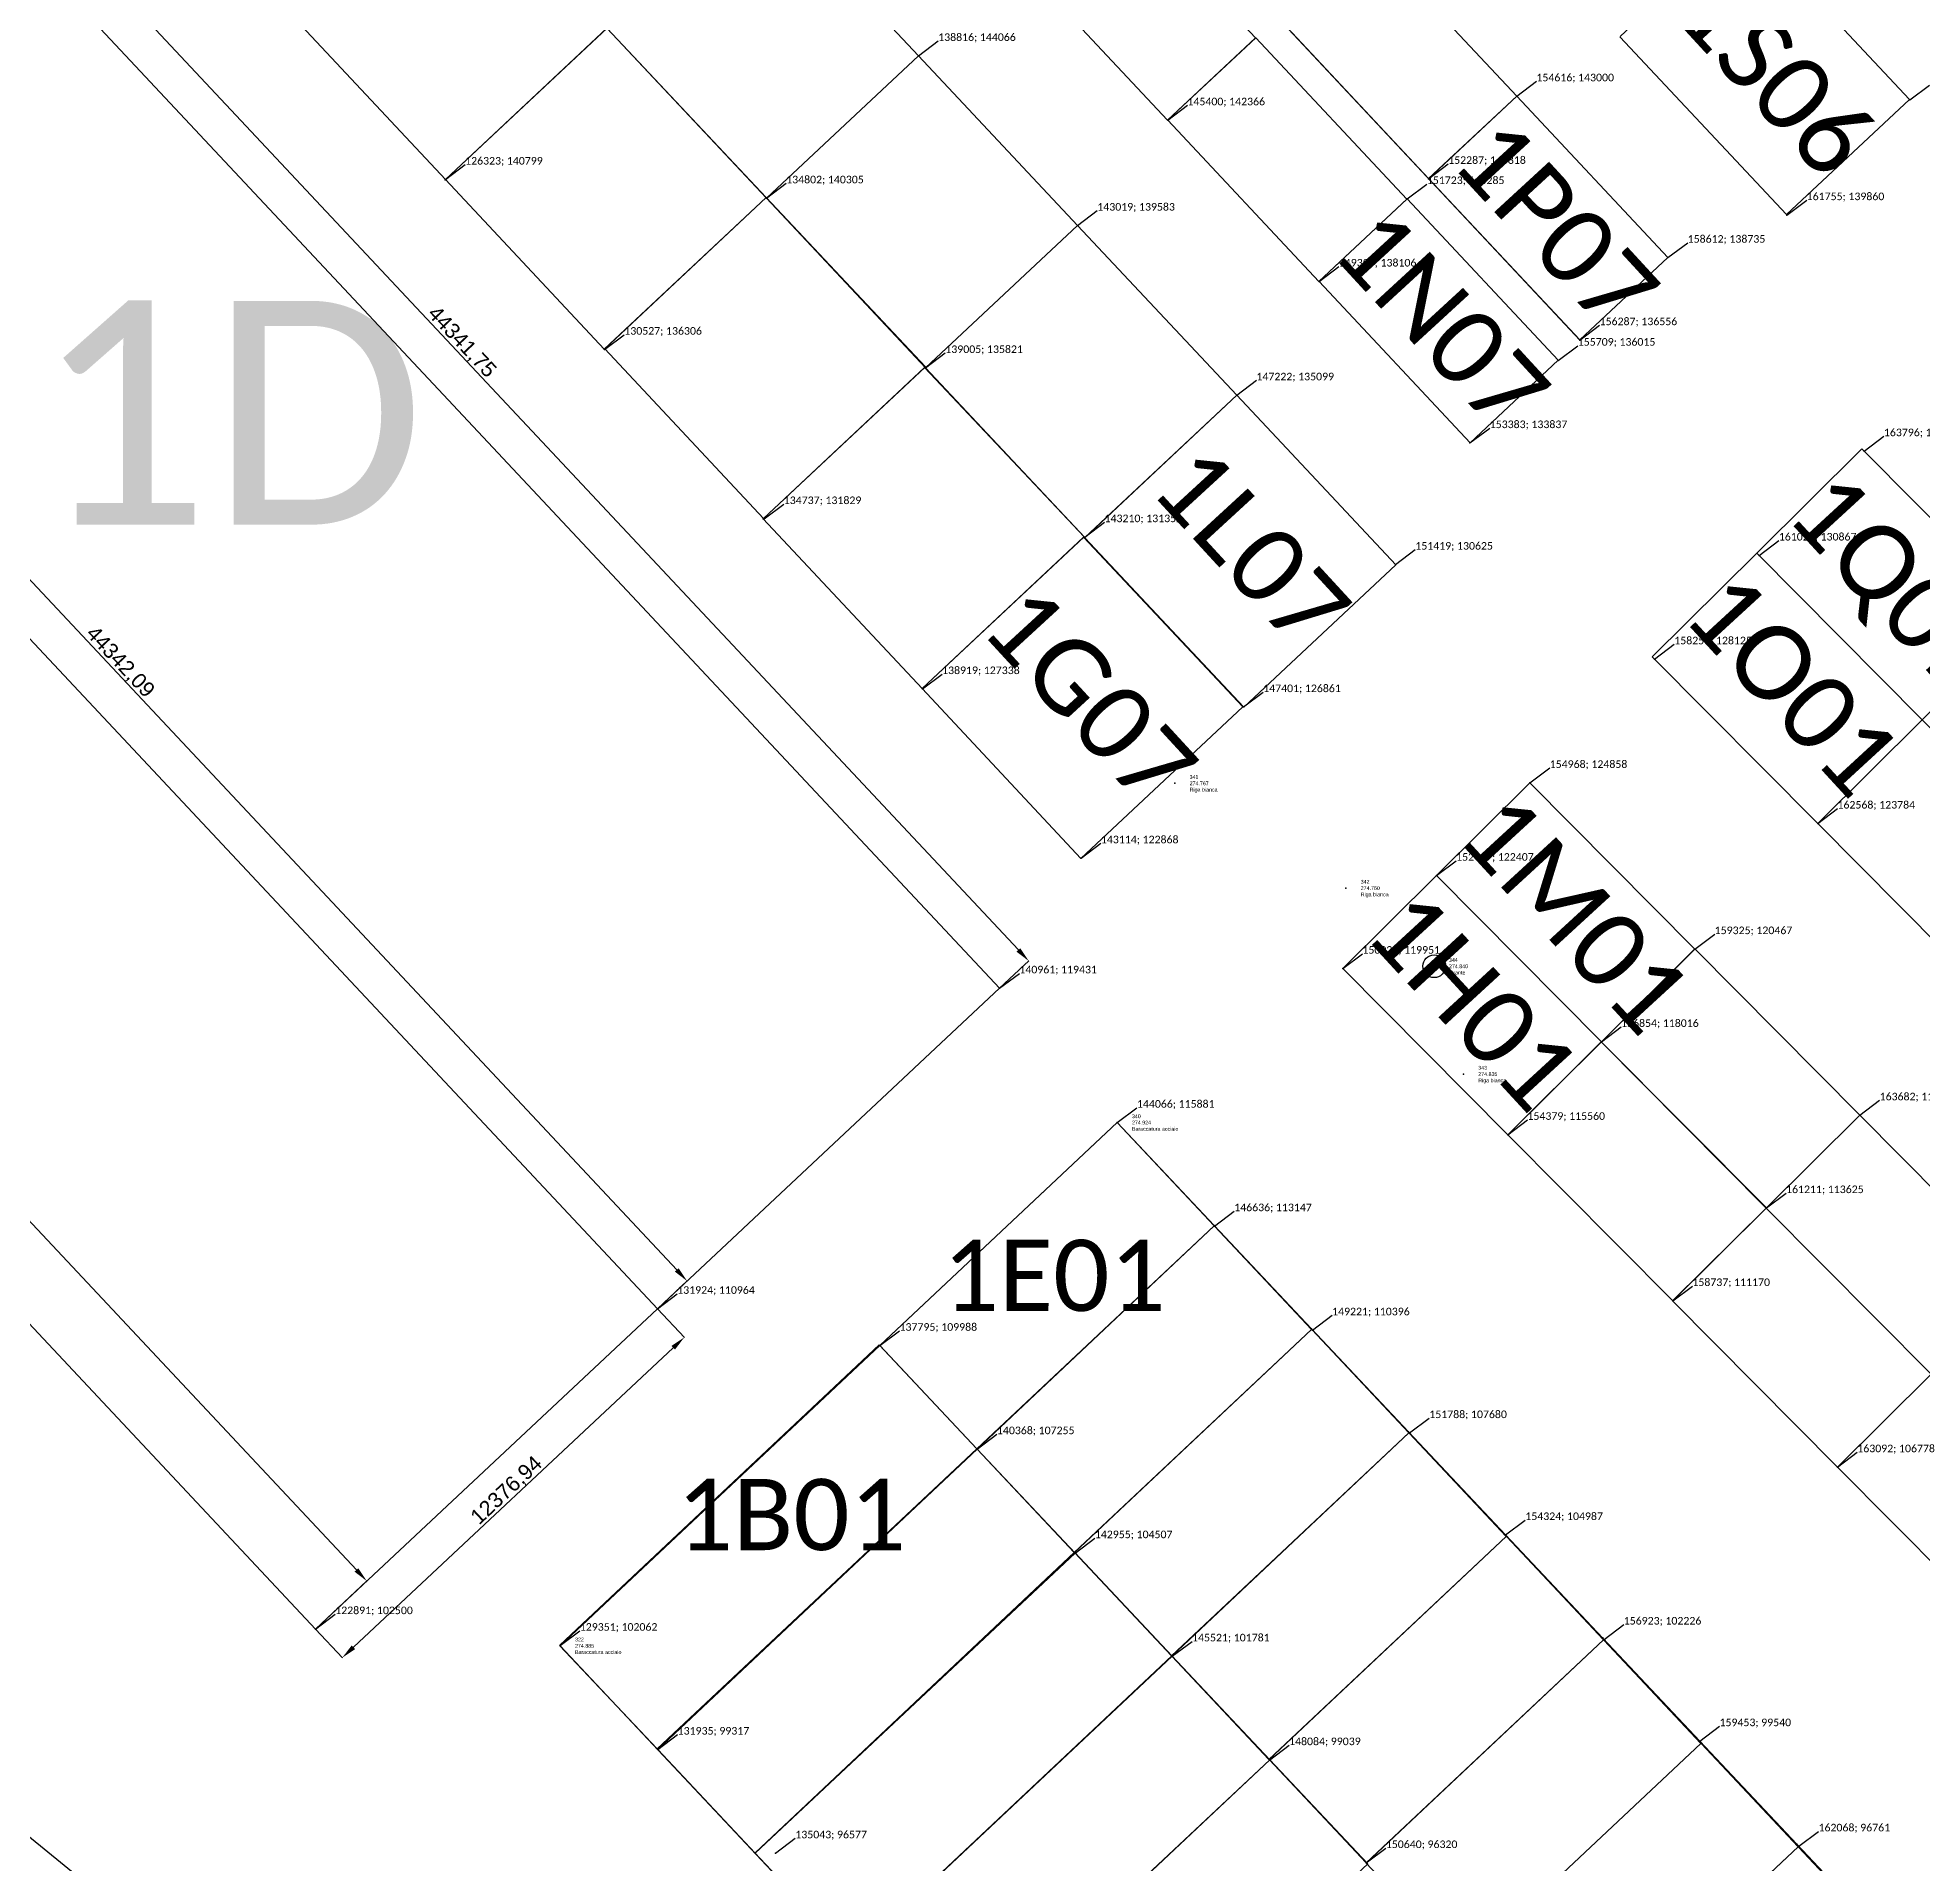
# Model space of a CAD drawing. Header units: millimetres. Extents: x 0 to 390805, y -63322 to 261273.
# Drawn here: x 115554 to 165330, y 96310 to 144545 of the extents above; entities that cross this region are included whole.
import ezdxf
from ezdxf.enums import TextEntityAlignment as Align

# ---------------------------------------------------------------- set-up
doc = ezdxf.new("R2010")
doc.units = ezdxf.units.MM
for name, color, linetype in [('pntdesc', 1, 'Continuous'), ('pntelev', 2, 'Continuous'), ('pntno', 3, 'Continuous'), ('WF Denominazione aree GPS', 7, 'Continuous'), ('WF linee di costruzione', 30, 'Continuous')]:
    doc.layers.add(name, color=color, linetype=linetype)
doc.layers.add('WF ingombro stive', color=1, linetype='Continuous', lineweight=30)
doc.layers.add('WF ingombro stive 2', color=1, linetype='Continuous', lineweight=30)
doc.styles.add('PDF Calibri', font='calibri.ttf')
doc.styles.get("Standard").update_dxf_attribs({"font": 'arial.ttf'})
doc.dimstyles.new('ISO-25', dxfattribs={"dimtxt": 400, "dimasz": 400, "dimexe": 1.25, "dimexo": 0.625, "dimtad": 1, "dimtxsty": 'Standard', "dimcen": 2.5, "dimadec": 0, "dimazin": 0, "dimtfac": 1, "dimtmove": 0, "dimatfit": 3, "dimfxl": 1, "dimarcsym": 0})

# ---------------------------------------------------------------- blocks, each defined once
blk = doc.blocks.new('*U35')
blk.add_line((0, 0), (0.521, 0.393))
blk.add_point((0, 0))
at = {"style": 'PDF Calibri'}
blk.add_attdef('COORDINATES', (0.521, 0.393), '', height=0.2, dxfattribs=at)
blk = doc.blocks.new('*U38')
blk.add_line((0, 0), (0.521, 0.393))
blk.add_point((0, 0))
at = {"style": 'PDF Calibri'}
blk.add_attdef('COORDINATES', (0.521, 0.393), '', height=0.2, dxfattribs=at)
blk = doc.blocks.new('*U39')
blk.add_line((0, 0), (0.521, 0.393))
blk.add_point((0, 0))
at = {"style": 'PDF Calibri'}
blk.add_attdef('COORDINATES', (0.521, 0.393), '', height=0.2, dxfattribs=at)
blk = doc.blocks.new('*U40')
blk.add_line((0, 0), (0.521, 0.393))
blk.add_point((0, 0))
at = {"style": 'PDF Calibri'}
blk.add_attdef('COORDINATES', (0.521, 0.393), '', height=0.2, dxfattribs=at)
blk = doc.blocks.new('*U41')
blk.add_line((0, 0), (0.521, 0.393))
blk.add_point((0, 0))
at = {"style": 'PDF Calibri'}
blk.add_attdef('COORDINATES', (0.521, 0.393), '', height=0.2, dxfattribs=at)
blk = doc.blocks.new('*U50')
blk.add_line((0, 0), (0.521, 0.393))
blk.add_point((0, 0))
at = {"style": 'PDF Calibri'}
blk.add_attdef('COORDINATES', (0.521, 0.393), '', height=0.2, dxfattribs=at)
blk = doc.blocks.new('*U51')
blk.add_line((0, 0), (0.521, 0.393))
blk.add_point((0, 0))
at = {"style": 'PDF Calibri'}
blk.add_attdef('COORDINATES', (0.521, 0.393), '', height=0.2, dxfattribs=at)
blk = doc.blocks.new('*U52')
blk.add_line((0, 0), (0.521, 0.393))
blk.add_point((0, 0))
at = {"style": 'PDF Calibri'}
blk.add_attdef('COORDINATES', (0.521, 0.393), '', height=0.2, dxfattribs=at)
blk = doc.blocks.new('*U53')
blk.add_line((0, 0), (0.521, 0.393))
blk.add_point((0, 0))
at = {"style": 'PDF Calibri'}
blk.add_attdef('COORDINATES', (0.521, 0.393), '', height=0.2, dxfattribs=at)
blk = doc.blocks.new('*U54')
blk.add_line((0, 0), (0.521, 0.393))
blk.add_point((0, 0))
at = {"style": 'PDF Calibri'}
blk.add_attdef('COORDINATES', (0.521, 0.393), '', height=0.2, dxfattribs=at)
blk = doc.blocks.new('*U55')
blk.add_line((0, 0), (0.521, 0.393))
blk.add_point((0, 0))
at = {"style": 'PDF Calibri'}
blk.add_attdef('COORDINATES', (0.521, 0.393), '', height=0.2, dxfattribs=at)
blk = doc.blocks.new('*U56')
blk.add_line((0, 0), (0.521, 0.393))
blk.add_point((0, 0))
at = {"style": 'PDF Calibri'}
blk.add_attdef('COORDINATES', (0.521, 0.393), '', height=0.2, dxfattribs=at)
blk = doc.blocks.new('*U57')
blk.add_line((0, 0), (0.521, 0.393))
blk.add_point((0, 0))
at = {"style": 'PDF Calibri'}
blk.add_attdef('COORDINATES', (0.521, 0.393), '', height=0.2, dxfattribs=at)
blk = doc.blocks.new('*U58')
blk.add_line((0, 0), (0.521, 0.393))
blk.add_point((0, 0))
at = {"style": 'PDF Calibri'}
blk.add_attdef('COORDINATES', (0.521, 0.393), '', height=0.2, dxfattribs=at)
blk = doc.blocks.new('*U59')
blk.add_line((0, 0), (0.521, 0.393))
blk.add_point((0, 0))
at = {"style": 'PDF Calibri'}
blk.add_attdef('COORDINATES', (0.521, 0.393), '', height=0.2, dxfattribs=at)
blk = doc.blocks.new('*U361')
blk.add_line((0, 0), (0.521, 0.393))
blk.add_point((0, 0))
at = {"style": 'PDF Calibri'}
blk.add_attdef('COORDINATES', (0.521, 0.393), '', height=0.2, dxfattribs=at)
blk = doc.blocks.new('*U362')
blk.add_line((0, 0), (0.521, 0.393))
blk.add_point((0, 0))
at = {"style": 'PDF Calibri'}
blk.add_attdef('COORDINATES', (0.521, 0.393), '', height=0.2, dxfattribs=at)
blk = doc.blocks.new('*U406')
blk.add_line((0, 0), (0.521, 0.393))
blk.add_point((0, 0))
at = {"style": 'PDF Calibri'}
blk.add_attdef('COORDINATES', (0.521, 0.393), '', height=0.2, dxfattribs=at)
blk = doc.blocks.new('*U383')
blk.add_line((0, 0), (0.521, 0.393))
blk.add_point((0, 0))
at = {"style": 'PDF Calibri'}
blk.add_attdef('COORDINATES', (0.521, 0.393), '', height=0.2, dxfattribs=at)
blk = doc.blocks.new('*U384')
blk.add_line((0, 0), (0.521, 0.393))
blk.add_point((0, 0))
at = {"style": 'PDF Calibri'}
blk.add_attdef('COORDINATES', (0.521, 0.393), '', height=0.2, dxfattribs=at)
blk = doc.blocks.new('*U385')
blk.add_line((0, 0), (0.521, 0.393))
blk.add_point((0, 0))
at = {"style": 'PDF Calibri'}
blk.add_attdef('COORDINATES', (0.521, 0.393), '', height=0.2, dxfattribs=at)
blk = doc.blocks.new('*U386')
blk.add_line((0, 0), (0.521, 0.393))
blk.add_point((0, 0))
at = {"style": 'PDF Calibri'}
blk.add_attdef('COORDINATES', (0.521, 0.393), '', height=0.2, dxfattribs=at)
blk = doc.blocks.new('*U387')
blk.add_line((0, 0), (0.521, 0.393))
blk.add_point((0, 0))
at = {"style": 'PDF Calibri'}
blk.add_attdef('COORDINATES', (0.521, 0.393), '', height=0.2, dxfattribs=at)
blk = doc.blocks.new('*U388')
blk.add_line((0, 0), (0.521, 0.393))
blk.add_point((0, 0))
at = {"style": 'PDF Calibri'}
blk.add_attdef('COORDINATES', (0.521, 0.393), '', height=0.2, dxfattribs=at)
blk = doc.blocks.new('*U389')
blk.add_line((0, 0), (0.521, 0.393))
blk.add_point((0, 0))
at = {"style": 'PDF Calibri'}
blk.add_attdef('COORDINATES', (0.521, 0.393), '', height=0.2, dxfattribs=at)
blk = doc.blocks.new('*U394')
blk.add_line((0, 0), (0.521, 0.393))
blk.add_point((0, 0))
at = {"style": 'PDF Calibri'}
blk.add_attdef('COORDINATES', (0.521, 0.393), '', height=0.2, dxfattribs=at)
blk = doc.blocks.new('*U395')
blk.add_line((0, 0), (0.521, 0.393))
blk.add_point((0, 0))
at = {"style": 'PDF Calibri'}
blk.add_attdef('COORDINATES', (0.521, 0.393), '', height=0.2, dxfattribs=at)
blk = doc.blocks.new('*U397')
blk.add_line((0, 0), (0.521, 0.393))
blk.add_point((0, 0))
at = {"style": 'PDF Calibri'}
blk.add_attdef('COORDINATES', (0.521, 0.393), '', height=0.2, dxfattribs=at)
blk = doc.blocks.new('*U398')
blk.add_line((0, 0), (0.521, 0.393))
blk.add_point((0, 0))
at = {"style": 'PDF Calibri'}
blk.add_attdef('COORDINATES', (0.521, 0.393), '', height=0.2, dxfattribs=at)
blk = doc.blocks.new('*U408')
blk.add_line((0, 0), (0.521, 0.393))
blk.add_point((0, 0))
at = {"style": 'PDF Calibri'}
blk.add_attdef('COORDINATES', (0.521, 0.393), '', height=0.2, dxfattribs=at)
blk = doc.blocks.new('*U421')
blk.add_line((0, 0), (0.521, 0.393))
blk.add_point((0, 0))
at = {"style": 'PDF Calibri'}
blk.add_attdef('COORDINATES', (0.521, 0.393), '', height=0.2, dxfattribs=at)
blk = doc.blocks.new('*U422')
blk.add_line((0, 0), (0.521, 0.393))
blk.add_point((0, 0))
at = {"style": 'PDF Calibri'}
blk.add_attdef('COORDINATES', (0.521, 0.393), '', height=0.2, dxfattribs=at)
blk = doc.blocks.new('*U423')
blk.add_line((0, 0), (0.521, 0.393))
blk.add_point((0, 0))
at = {"style": 'PDF Calibri'}
blk.add_attdef('COORDINATES', (0.521, 0.393), '', height=0.2, dxfattribs=at)
blk = doc.blocks.new('*U424')
blk.add_line((0, 0), (0.521, 0.393))
blk.add_point((0, 0))
at = {"style": 'PDF Calibri'}
blk.add_attdef('COORDINATES', (0.521, 0.393), '', height=0.2, dxfattribs=at)
blk = doc.blocks.new('*U425')
blk.add_line((0, 0), (0.521, 0.393))
blk.add_point((0, 0))
at = {"style": 'PDF Calibri'}
blk.add_attdef('COORDINATES', (0.521, 0.393), '', height=0.2, dxfattribs=at)
blk = doc.blocks.new('*U426')
blk.add_line((0, 0), (0.521, 0.393))
blk.add_point((0, 0))
at = {"style": 'PDF Calibri'}
blk.add_attdef('COORDINATES', (0.521, 0.393), '', height=0.2, dxfattribs=at)
blk = doc.blocks.new('*U537')
blk.add_line((0, 0), (0.521, 0.393))
blk.add_point((0, 0))
at = {"style": 'PDF Calibri'}
blk.add_attdef('COORDINATES', (0.521, 0.393), '', height=0.2, dxfattribs=at)
blk = doc.blocks.new('*U538')
blk.add_line((0, 0), (0.521, 0.393))
blk.add_point((0, 0))
at = {"style": 'PDF Calibri'}
blk.add_attdef('COORDINATES', (0.521, 0.393), '', height=0.2, dxfattribs=at)
blk = doc.blocks.new('*U539')
blk.add_line((0, 0), (0.521, 0.393))
blk.add_point((0, 0))
at = {"style": 'PDF Calibri'}
blk.add_attdef('COORDINATES', (0.521, 0.393), '', height=0.2, dxfattribs=at)
blk = doc.blocks.new('*U540')
blk.add_line((0, 0), (0.521, 0.393))
blk.add_point((0, 0))
at = {"style": 'PDF Calibri'}
blk.add_attdef('COORDINATES', (0.521, 0.393), '', height=0.2, dxfattribs=at)
blk = doc.blocks.new('*U541')
blk.add_line((0, 0), (0.521, 0.393))
blk.add_point((0, 0))
at = {"style": 'PDF Calibri'}
blk.add_attdef('COORDINATES', (0.521, 0.393), '', height=0.2, dxfattribs=at)
blk = doc.blocks.new('*U542')
blk.add_line((0, 0), (0.521, 0.393))
blk.add_point((0, 0))
at = {"style": 'PDF Calibri'}
blk.add_attdef('COORDINATES', (0.521, 0.393), '', height=0.2, dxfattribs=at)
blk = doc.blocks.new('rilievo')
blk.add_polyline3d([(2171.313, 1732.626, 273.946), (2196.528, 1701.924, 273.07), (2251.662, 1656.902, 272.225), (2267.231, 1655.952, 272.352), (2297.473, 1679.175, 274.642), (2321.979, 1697.988, 274.105), (2364.314, 1731.876, 274.124), (2324.347, 1784.076, 274.199), (2320.3, 1780.919, 274.203), (2313.175, 1790.348, 274.134), (2304.727, 1784.317, 274.327), (2281.094, 1811.973, 273.684), (2273.876, 1806.83, 273.641), (2272.795, 1806.08, 273.667), (2231.713, 1776.539, 274.8)])
blk.add_polyline3d([(2264.973, 1682.705, 274.866), (2257.365, 1675.55, 275.618), (2255.112, 1677.871, 275.003), (2251.507, 1674.594, 274.794), (2244.947, 1681.586, 274.831), (2241.342, 1678.309, 274.622), (2227.182, 1693.394, 274.885), (2241.892, 1707.219, 274.924)], close=True)
at = {"color": 1}
blk.add_circle((2250.265, 1711.348, 274.84), 0.3, dxfattribs=at)
for p in [(2243.415, 1716.182, 274.767), (2247.934, 1713.414, 274.76), (2250.265, 1711.348, 274.84), (2251.039, 1708.5, 274.835), (2241.892, 1707.219, 274.924), (2227.182, 1693.394, 274.885)]:
    blk.add_point(p)
at = {"layer": 'pntdesc'}
for s, p in [('Riga bianca', (2243.804, 1716.015, 274.767)), ('Riga bianca', (2248.323, 1713.247, 274.76)), ('Idrante', (2250.654, 1711.181, 274.84)), ('Riga bianca', (2251.428, 1708.333, 274.835)), ('Baraccatura acciaio', (2242.281, 1707.052, 274.924)), ('Baraccatura acciaio', (2227.571, 1693.227, 274.885))]:
    blk.add_text(s, height=0.1, dxfattribs=at).set_placement(p, align=Align.MIDDLE_LEFT)
at = {"layer": 'pntelev'}
for s, p in [('274.767', (2243.804, 1716.182, 274.767)), ('274.760', (2248.323, 1713.414, 274.76)), ('274.840', (2250.654, 1711.348, 274.84)), ('274.835', (2251.428, 1708.5, 274.835)), ('274.924', (2242.281, 1707.219, 274.924)), ('274.885', (2227.571, 1693.394, 274.885))]:
    blk.add_text(s, height=0.1, dxfattribs=at).set_placement(p, align=Align.MIDDLE_LEFT)
at = {"layer": 'pntno'}
for s, p in [('341', (2243.804, 1716.348, 274.767)), ('342', (2248.323, 1713.581, 274.76)), ('344', (2250.654, 1711.514, 274.84)), ('343', (2251.428, 1708.667, 274.835)), ('340', (2242.281, 1707.385, 274.924)), ('322', (2227.571, 1693.561, 274.885))]:
    blk.add_text(s, height=0.1, dxfattribs=at).set_placement(p, align=Align.MIDDLE_LEFT)
blk = doc.blocks.new('*U543')
blk.add_line((0, 0), (0.521, 0.393))
blk.add_point((0, 0))
at = {"style": 'PDF Calibri'}
blk.add_attdef('COORDINATES', (0.521, 0.393), '', height=0.2, dxfattribs=at)
blk = doc.blocks.new('*U555')
blk.add_line((0, 0), (0.521, 0.393))
blk.add_point((0, 0))
at = {"style": 'PDF Calibri'}
blk.add_attdef('COORDINATES', (0.521, 0.393), '', height=0.2, dxfattribs=at)
blk = doc.blocks.new('*U564')
blk.add_line((0, 0), (0.521, 0.393))
blk.add_point((0, 0))
at = {"style": 'PDF Calibri'}
blk.add_attdef('COORDINATES', (0.521, 0.393), '', height=0.2, dxfattribs=at)
blk = doc.blocks.new('*U565')
blk.add_line((0, 0), (0.521, 0.393))
blk.add_point((0, 0))
at = {"style": 'PDF Calibri'}
blk.add_attdef('COORDINATES', (0.521, 0.393), '', height=0.2, dxfattribs=at)
blk = doc.blocks.new('*U566')
blk.add_line((0, 0), (0.521, 0.393))
blk.add_point((0, 0))
at = {"style": 'PDF Calibri'}
blk.add_attdef('COORDINATES', (0.521, 0.393), '', height=0.2, dxfattribs=at)
blk = doc.blocks.new('*U567')
blk.add_line((0, 0), (0.521, 0.393))
blk.add_point((0, 0))
at = {"style": 'PDF Calibri'}
blk.add_attdef('COORDINATES', (0.521, 0.393), '', height=0.2, dxfattribs=at)
blk = doc.blocks.new('*U568')
blk.add_line((0, 0), (0.521, 0.393))
blk.add_point((0, 0))
at = {"style": 'PDF Calibri'}
blk.add_attdef('COORDINATES', (0.521, 0.393), '', height=0.2, dxfattribs=at)
blk = doc.blocks.new('*U569')
blk.add_line((0, 0), (0.521, 0.393))
blk.add_point((0, 0))
at = {"style": 'PDF Calibri'}
blk.add_attdef('COORDINATES', (0.521, 0.393), '', height=0.2, dxfattribs=at)
blk = doc.blocks.new('*U571')
blk.add_line((0, 0), (0.521, 0.393))
blk.add_point((0, 0))
at = {"style": 'PDF Calibri'}
blk.add_attdef('COORDINATES', (0.521, 0.393), '', height=0.2, dxfattribs=at)
blk = doc.blocks.new('*U572')
blk.add_line((0, 0), (0.521, 0.393))
blk.add_point((0, 0))
at = {"style": 'PDF Calibri'}
blk.add_attdef('COORDINATES', (0.521, 0.393), '', height=0.2, dxfattribs=at)
blk = doc.blocks.new('*U574')
blk.add_line((0, 0), (0.521, 0.393))
blk.add_point((0, 0))
at = {"style": 'PDF Calibri'}
blk.add_attdef('COORDINATES', (0.521, 0.393), '', height=0.2, dxfattribs=at)
blk = doc.blocks.new('*U575')
blk.add_line((0, 0), (0.521, 0.393))
blk.add_point((0, 0))
at = {"style": 'PDF Calibri'}
blk.add_attdef('COORDINATES', (0.521, 0.393), '', height=0.2, dxfattribs=at)
blk = doc.blocks.new('*U577')
blk.add_line((0, 0), (0.521, 0.393))
blk.add_point((0, 0))
at = {"style": 'PDF Calibri'}
blk.add_attdef('COORDINATES', (0.521, 0.393), '', height=0.2, dxfattribs=at)
blk = doc.blocks.new('*U578')
blk.add_line((0, 0), (0.521, 0.393))
blk.add_point((0, 0))
at = {"style": 'PDF Calibri'}
blk.add_attdef('COORDINATES', (0.521, 0.393), '', height=0.2, dxfattribs=at)
blk = doc.blocks.new('*U581')
blk.add_line((0, 0), (0.521, 0.393))
blk.add_point((0, 0))
at = {"style": 'PDF Calibri'}
blk.add_attdef('COORDINATES', (0.521, 0.393), '', height=0.2, dxfattribs=at)
blk = doc.blocks.new('*U584')
blk.add_line((0, 0), (0.521, 0.393))
blk.add_point((0, 0))
at = {"style": 'PDF Calibri'}
blk.add_attdef('COORDINATES', (0.521, 0.393), '', height=0.2, dxfattribs=at)
blk = doc.blocks.new('*D597')
at = {"color": 0, "lineweight": -2, "transparency": 16777216}
for p, q in [((92569, 134860), (93924, 136130)), ((94196, 135837), (123972, 104061)), ((122892, 102500), (124246, 103770))]:
    blk.add_line(p, q, dxfattribs=at)
at = {"color": 0, "transparency": 16777216}
for points in [[(94245, 135883), (94148, 135792), (93923, 136129)], [(124021, 104107), (123923, 104015), (124245, 103769)]]:
    blk.add_solid(points, dxfattribs=at)
at = {"layer": 'Defpoints', "color": 0, "transparency": 16777216}
for p in [(92568, 134860, -271991), (124245, 103769), (122891, 102500, -271991)]:
    blk.add_point(p, dxfattribs=at)
at = {"color": 0, "transparency": 16777216, "insert": (109260, 120114), "char_height": 400, "attachment_point": 5, "rotation": 313.1384}
blk.add_mtext('44346,7', dxfattribs=at)
blk = doc.blocks.new('*D600')
at = {"color": 0, "lineweight": -2, "transparency": 16777216}
for p, q in [((101606, 143322), (102389, 144056)), ((102662, 143763), (132432, 111988)), ((131923, 110963), (132706, 111697))]:
    blk.add_line(p, q, dxfattribs=at)
at = {"color": 0, "transparency": 16777216}
for points in [[(102711, 143809), (102613, 143718), (102388, 144055)], [(132480, 112034), (132383, 111942), (132705, 111696)]]:
    blk.add_solid(points, dxfattribs=at)
at = {"layer": 'Defpoints', "color": 0, "transparency": 16777216}
for p in [(101606, 143322, -271991), (132705, 111696), (131923, 110963, -271991)]:
    blk.add_point(p, dxfattribs=at)
at = {"color": 0, "transparency": 16777216, "insert": (117723, 128040), "char_height": 400, "attachment_point": 5, "rotation": 313.1337}
blk.add_mtext('44342,09', dxfattribs=at)
blk = doc.blocks.new('*D601')
at = {"color": 0, "lineweight": -2, "transparency": 16777216}
for p, q in [((110644, 151789), (111412, 152509)), ((111685, 152217), (141455, 120442)), ((140961, 119431), (141730, 120151))]:
    blk.add_line(p, q, dxfattribs=at)
at = {"color": 0, "transparency": 16777216}
for points in [[(111733, 152262), (111636, 152171), (111411, 152509)], [(141504, 120488), (141406, 120397), (141729, 120151)]]:
    blk.add_solid(points, dxfattribs=at)
at = {"layer": 'Defpoints', "color": 0, "transparency": 16777216}
for p in [(110643, 151789, -271991), (141729, 120151), (140961, 119431, -271991)]:
    blk.add_point(p, dxfattribs=at)
at = {"color": 0, "transparency": 16777216, "insert": (126746, 136494), "char_height": 400, "attachment_point": 5, "rotation": 313.1353}
blk.add_mtext('44341,75', dxfattribs=at)
blk = doc.blocks.new('*D602')
at = {"color": 0, "lineweight": -2, "transparency": 16777216}
for p, q in [((131924, 110962), (132633, 110205)), ((123891, 102017), (132340, 109933)), ((122892, 102500), (123600, 101743))]:
    blk.add_line(p, q, dxfattribs=at)
at = {"color": 0, "transparency": 16777216}
for points in [[(132294, 109981), (132385, 109884), (132632, 110206)], [(123846, 102066), (123937, 101969), (123600, 101744)]]:
    blk.add_solid(points, dxfattribs=at)
at = {"layer": 'Defpoints', "color": 0, "transparency": 16777216}
for p in [(131923, 110962, -271991), (132632, 110206), (122891, 102500, -271991)]:
    blk.add_point(p, dxfattribs=at)
at = {"color": 0, "transparency": 16777216, "insert": (127951, 106151), "char_height": 400, "attachment_point": 5, "rotation": 43.1337}
blk.add_mtext('12376,94', dxfattribs=at)

msp = doc.modelspace()

# ---------------------------------------------------------------- linework, layer by layer
at = {"layer": 'WF ingombro stive'}
for p in [(134803.19, 140313.12, -271991.425), (139006.635, 135832.385, -271991.425), (143210.079, 131351.649, -271991.425), (154379.286, 115560.456, -271991.425), (146630.503, 113157.721, 2932.417), (149194.97, 110434.203, 2932.417), (151759.436, 107710.685, 2932.417), (154323.903, 104987.167, 2932.417), (156888.37, 102263.649, 2932.417), (159452.837, 99540.131, 2932.417), (162017.303, 96816.613, 2932.417)]:
    msp.add_point(p, dxfattribs=at)
at = {"layer": 'WF ingombro stive 2', "elevation": -271991.425}
for points in [[(140960.815, 119430.684), (131923.515, 110963.748), (101605.784, 143322), (110643.084, 151788.937)], [(131922.623, 110962.912), (122891.117, 102500.015), (92568.485, 134859.981), (101605.784, 143322)]]:
    msp.add_lwpolyline(points, close=True, dxfattribs=at)
at = {"layer": 'WF ingombro stive 2'}
for points, elevation in [([(122127.433, 145283.652), (126322.693, 140799.277), (130599.936, 144806.47), (126389.442, 149281.905), (122127.433, 145283.652)], -271991.425), ([(130598.154, 144785.64), (134801.598, 140304.904), (138816.405, 144066.23), (134613.491, 148549.705), (130598.187, 144785.665)], -271991.425), ([(141402.012, 146625.415), (145395.588, 142362.838), (147720.923, 144541.427), (143727.348, 148804.003), (141397.943, 146622.342)], -271991.425), ([(157341.059, 144571.083), (161745.938, 139869.597), (164990.217, 142909.201), (160587.6, 147611.025), (157349.3, 144578.799)], -271991.425), ([(148297.494, 145083.83), (152291.07, 140821.253), (154616.405, 142999.842), (150622.829, 147262.419), (148293.425, 145080.757)], -271991.425), ([(126322.694, 140799.277), (130517.953, 136314.903), (134795.196, 140322.096), (130584.702, 144797.53), (126322.694, 140799.277)], -271991.425), ([(145399.657, 142365.911), (149393.233, 138103.334), (151718.568, 140281.923), (147724.992, 144544.5), (145395.588, 142362.838)], -271991.425), ([(134801.067, 140302.165), (139004.512, 135821.429), (143019.319, 139582.755), (138816.405, 144066.23), (134801.101, 140302.19)], -271991.425), ([(152291.07, 140821.253), (156284.646, 136558.676), (158609.981, 138737.265), (154616.405, 142999.842), (152287.001, 140818.18)], -271991.425), ([(130530.299, 136326.469), (134725.559, 131842.094), (139002.802, 135849.287), (134792.307, 140324.722), (130530.299, 136326.469)], -271991.425), ([(149397.302, 138106.407), (153390.878, 133843.83), (155716.213, 136022.419), (151722.637, 140284.996), (149393.233, 138103.334)], -271991.425), ([(139003.981, 135818.69), (143207.425, 131337.955), (147222.232, 135099.281), (143019.319, 139582.755), (139004.014, 135818.715)], -271991.425), ([(134716.227, 131830.561), (138911.487, 127346.187), (143188.729, 131353.379), (138978.235, 135828.814), (134716.227, 131830.561)], -271991.425), ([(143206.895, 131335.216), (147410.339, 126854.48), (151425.146, 130615.806), (147222.232, 135099.281), (143206.928, 131335.241)], -271991.425), ([(160959.694, 130928.042), (165330.024, 126525.941), (168105.58, 129281.574), (163735.218, 133683.534), (160959.694, 130928.042)], -271991.425), ([(138911.487, 127346.187), (143106.747, 122861.812), (147383.989, 126869.005), (143173.495, 131344.44), (138911.487, 127346.187)], -271991.425), ([(158198.026, 128186.306), (162568.489, 123784.337), (165330.024, 126525.941), (160959.694, 130928.042), (158198.026, 128186.306)], -271991.425), ([(162568.356, 123784.205), (166938.819, 119382.236), (169700.354, 122123.839), (165330.024, 126525.941), (162568.356, 123784.205)], -271991.425), ([(152496.64, 122406.741), (154967.864, 124858.393), (159324.245, 120466.923), (156853.984, 118015.648), (152495.356, 122405.466)], -271991.425), ([(150021.89, 119950.666), (154379.286, 115560.456), (156852.7, 118014.373), (152495.048, 122405.16), (150021.89, 119950.666)], -271991.425), ([(156853.695, 118015.939), (159324.919, 120467.592), (163681.3, 116076.122), (161211.039, 113624.846), (156852.411, 118014.664)], -271991.425), ([(154379.286, 115560.456), (158736.681, 111170.247), (161210.095, 113624.164), (156852.443, 118014.95), (154379.286, 115560.456)], -271991.425), ([(161210.75, 113625.137), (163681.974, 116076.79), (168038.355, 111685.32), (165568.094, 109234.045), (161209.465, 113623.863)], -271991.425), ([(144066.04, 115881.235), (146630.503, 113152.537), (140361.618, 107260.964), (137794.857, 109987.508), (144060.438, 115887.184)], 2932.417), ([(158734.874, 111168.455), (163092.27, 106778.245), (165565.684, 109232.162), (161208.031, 113622.949), (158734.874, 111168.455)], -271991.425), ([(146636.099, 113146.582), (149200.562, 110417.884), (142931.677, 104526.311), (140364.916, 107252.855), (146630.497, 113152.532)], 2932.417), ([(129342.337, 102071.261), (137774.427, 110009.209), (140361.618, 107260.964), (131914.253, 99331.399), (129338.423, 102067.577)], 2932.417), ([(149206.158, 110411.929), (151770.621, 107683.231), (145501.736, 101791.659), (142934.975, 104518.202), (149200.556, 110417.879)], 2932.417), ([(163092.27, 106778.245), (167449.665, 102388.036), (169923.079, 104841.953), (165565.427, 109232.739), (163092.27, 106778.245)], -271991.425), ([(151776.217, 107677.277), (154340.68, 104948.579), (148071.795, 99057.006), (145505.034, 101783.549), (151770.615, 107683.226)], 2932.417), ([(131935.421, 99317.351), (140367.511, 107255.299), (142954.702, 104507.054), (134507.337, 96577.489), (131931.507, 99313.666)], 2932.417), ([(154346.276, 104942.624), (156910.739, 102213.926), (150641.854, 96322.353), (148075.093, 99048.897), (154340.674, 104948.573)], 2932.417), ([(134502.185, 96590.805), (142934.274, 104528.753), (145521.465, 101780.508), (137074.101, 93850.943), (134498.27, 96587.12)], 2932.417), ([(156916.335, 102207.971), (159480.798, 99479.273), (153211.913, 93587.7), (150645.152, 96314.244), (156910.733, 102213.921)], 2932.417), ([(137074.544, 93858.314), (145506.634, 101796.262), (148093.825, 99048.017), (139646.46, 91118.453), (137070.63, 93854.63)], 2932.417), ([(159486.394, 99473.318), (162050.857, 96744.62), (155781.972, 90853.048), (153215.211, 93579.591), (159480.792, 99479.268)], 2932.417), ([(139661.735, 91110.07), (148093.825, 99048.017), (150681.016, 96299.772), (142233.651, 88370.208), (139657.821, 91106.385)], 2932.417), ([(162056.453, 96738.666), (164620.916, 94009.968), (158352.031, 88118.395), (155785.27, 90844.938), (162050.851, 96744.615)], 2932.417)]:
    msp.add_lwpolyline(points, dxfattribs=dict(at, elevation=elevation))
at = {"layer": 'WF linee di costruzione'}
msp.add_line((128329.246, 166397.108, -271991.425), (156286.855, 136556.318, -271991.425), dxfattribs=at)
for p in [(126318.027, 140793.511, -271991.425), (152292.911, 140819.288, -271991.425), (130517.127, 136312.036, -271991.425), (134716.226, 131830.561, -271991.425), (138915.326, 127349.087, -271991.425), (165330.024, 126525.941, -271991.425)]:
    msp.add_point(p, dxfattribs=at)

# ---------------------------------------------------------------- block references
at = {"xscale": 1000, "yscale": 1000, "zscale": 1000}
msp.add_blockref('rilievo', (-2097826.202, -1591337.305, -271991.425), dxfattribs=at)
for name, p, values in [('*U51', (138816.405, 144066.23, -271991.425), {'COORDINATES': '138816; 144066'}), ('*U38', (154616.405, 142999.842, -271991.425), {'COORDINATES': '154616; 143000'}), ('*U361', (164999.638, 142899.145, -271991.425), {'COORDINATES': '165000; 142899'}), ('*U35', (145399.657, 142365.911, -271991.425), {'COORDINATES': '145400; 142366'}), ('*U50', (126322.694, 140799.277, -271991.425), {'COORDINATES': '126323; 140799'}), ('*U39', (152287.001, 140818.18, -271991.425), {'COORDINATES': '152287; 140818'}), ('*U52', (134801.598, 140304.904, -271991.425), {'COORDINATES': '134802; 140305'}), ('*U40', (151722.637, 140284.996, -271991.425), {'COORDINATES': '151723; 140285'}), ('*U362', (161755.359, 139859.541, -271991.425), {'COORDINATES': '161755; 139860'}), ('*U54', (143019.319, 139582.755, -271991.425), {'COORDINATES': '143019; 139583'}), ('*U389', (158612.191, 138734.907, -271991.425), {'COORDINATES': '158612; 138735'}), ('*U41', (149397.302, 138106.407, -271991.425), {'COORDINATES': '149397; 138106'}), ('*U53', (130526.669, 136305.586, -271991.425), {'COORDINATES': '130527; 136306'}), ('*U388', (156286.855, 136556.318, -271991.425), {'COORDINATES': '156287; 136556'}), ('*U55', (139004.512, 135821.429, -271991.425), {'COORDINATES': '139005; 135821'}), ('*U394', (155709.178, 136015.096, -271991.425), {'COORDINATES': '155709; 136015'}), ('*U57', (147222.232, 135099.281, -271991.425), {'COORDINATES': '147222; 135099'}), ('*U395', (153383.474, 133836.9, -271991.425), {'COORDINATES': '153383; 133837'}), ('*U387', (163795.63, 133622.685, -271991.425), {'COORDINATES': '163796; 133623'}), ('*U56', (134737.406, 131829.431, -271991.425), {'COORDINATES': '134737; 131829'}), ('*U58', (143210.079, 131351.649, -271991.425), {'COORDINATES': '143210; 131352'}), ('*U386', (161020.16, 130867.137, -271991.425), {'COORDINATES': '161020; 130867'}), ('*U397', (151418.621, 130625.444, -271991.425), {'COORDINATES': '151419; 130625'}), ('*U385', (158258.493, 128125.402, -271991.425), {'COORDINATES': '158258; 128125'}), ('*U59', (138919.466, 127337.658, -271991.425), {'COORDINATES': '138919; 127338'}), ('*U398', (147400.859, 126861.349, -271991.425), {'COORDINATES': '147401; 126861'}), ('*U384', (154967.864, 124858.393, -271991.425), {'COORDINATES': '154968; 124858'}), ('*U543', (162568.489, 123784.337, -271991.425), {'COORDINATES': '162568; 123784'}), ('*U408', (143114.426, 122867.612, -271991.425), {'COORDINATES': '143114; 122868'}), ('*U383', (152496.813, 122406.567, -271991.425), {'COORDINATES': '152497; 122407'}), ('*U539', (159325.295, 120467.212, -271991.425), {'COORDINATES': '159325; 120467'}), ('*U406', (150021.89, 119950.666, -271991.425), {'COORDINATES': '150022; 119951'}), ('*U423', (140960.581, 119430.934, -271991.425), {'COORDINATES': '140961; 119431'}), ('*U538', (156853.984, 118015.648, -271991.425), {'COORDINATES': '156854; 118016'}), ('*U424', (144066.038, 115881.238, 2932.417), {'COORDINATES': '144066; 115881'}), ('*U542', (163682.35, 116076.411, -271991.425), {'COORDINATES': '163682; 116076'}), ('*U537', (154379.286, 115560.456, -271991.425), {'COORDINATES': '154379; 115560'}), ('*U541', (161211.039, 113624.846, -271991.425), {'COORDINATES': '161211; 113625'}), ('*U566', (146636.099, 113146.582, 2932.417), {'COORDINATES': '146636; 113147'}), ('*U422', (131923.515, 110963.748, -271991.425), {'COORDINATES': '131924; 110964'}), ('*U540', (158736.681, 111170.247, -271991.425), {'COORDINATES': '158737; 111170'}), ('*U425', (137794.857, 109987.508, 2932.417), {'COORDINATES': '137795; 109988'}), ('*U569', (149220.971, 110396.168, 2932.417), {'COORDINATES': '149221; 110396'}), ('*U572', (151787.513, 107680.16, 2913.214), {'COORDINATES': '151788; 107680'}), ('*U565', (140367.511, 107255.299, 2932.417), {'COORDINATES': '140368; 107255'}), ('*U555', (163092.27, 106778.245, -271991.425), {'COORDINATES': '163092; 106778'}), ('*U575', (154323.903, 104987.167, 2932.417), {'COORDINATES': '154324; 104987'}), ('*U568', (142954.702, 104507.054, 2932.417), {'COORDINATES': '142955; 104507'}), ('*U421', (122891.117, 102500.015, -271991.425), {'COORDINATES': '122891; 102500'}), ('*U426', (129351.036, 102061.994, 2893.545), {'COORDINATES': '129351; 102062'}), ('*U578', (156923.122, 102225.564, 2900.442), {'COORDINATES': '156923; 102226'}), ('*U571', (145521.465, 101780.508, 2932.417), {'COORDINATES': '145521; 101781'}), ('*U581', (159452.837, 99540.131, 2932.417), {'COORDINATES': '159453; 99540'}), ('*U564', (131935.421, 99317.351, 2932.417), {'COORDINATES': '131935; 99317'}), ('*U574', (148084.333, 99039.081, 2932.417), {'COORDINATES': '148084; 99039'}), ('*U567', (135042.655, 96577.489, 2932.417), {'COORDINATES': '135043; 96577'}), ('*U584', (162068.196, 96760.915, 2887.647), {'COORDINATES': '162068; 96761'}), ('*U577', (150639.553, 96320.191, 2932.417), {'COORDINATES': '150640; 96320'})]:
    msp.add_blockref(name, p, dxfattribs=at).add_auto_attribs(values)

# ---------------------------------------------------------------- texts
at = {"layer": 'WF Denominazione aree GPS', "style": 'PDF Calibri'}
for s, p in [('1S06', (158680.682, 145150.58)), ('1P07', (152825.795, 141242.813)), ('1N07', (149674.034, 138865.489)), ('1L07', (144876.663, 132600.841)), ('1Q01', (161669.865, 131920.373)), ('1O01', (158936.715, 129255.266)), ('1G07', (140394.352, 128911.352)), ('1M01', (152988.978, 123416.715)), ('1H01', (150535.18, 120857.018))]:
    msp.add_text(s, height=1964.9424, rotation=312.6040241, dxfattribs=at).set_placement(p)
for s, height, p in [('1D', 5913.2856, (115432.292, 131678.57)), ('1E01', 1882.6462, (139454.872, 110902.295)), ('1B01', 1882.6462, (132427.398, 104583.548))]:
    msp.add_text(s, height=height, dxfattribs=at).set_placement(p)

# ---------------------------------------------------------------- dimensions: what is measured, and where the dimension line sits
for p1, p2, distance, picture, middle in [((110643.084, 151788.937, -271991.425), (140960.581, 119430.934, -271991.425), 1052.441, '*D601', (126745.715, 136494.296)), ((101605.784, 143322, -271991.425), (131922.623, 110962.912, -271991.425), 1072.428, '*D600', (117722.696, 128040.456)), ((92568.485, 134859.981, -271991.425), (122891.117, 102500.015, -271991.425), 1855.998, '*D597', (109259.994, 120113.852)), ((122891.117, 102500.015, -271991.425), (131923.316, 110962.173, -271991.425), -1036.128, '*D602', (127950.843, 106150.847))]:
    dim = msp.add_aligned_dim(p1=p1, p2=p2, distance=distance, dimstyle='ISO-25')
    dim.commit()
    dim.dimension.update_dxf_attribs({"geometry": picture, "text_midpoint": middle})

doc.saveas('drawing.dxf')
